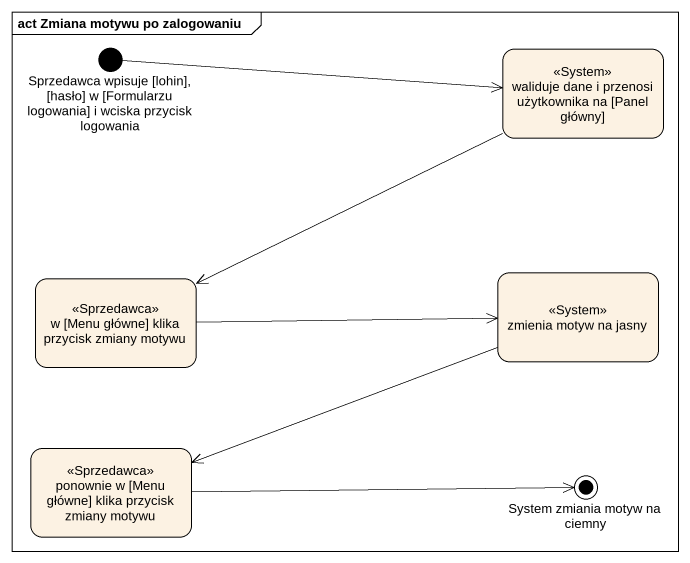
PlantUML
@startuml
mainframe act Zmiana motywu po zalogowaniu
hide empty description
state "Sprzedawca wpisuje [lohin], [hasło] w [Formularzu logowania] i wciska przycisk logowania" as Sprzedawca_wpisuje_lohin <<start>>
state "waliduje dane i przenosi użytkownika na [Panel główny]" as waliduje_dane_i_przenosi <<System>>
state "w [Menu główne] klika przycisk zmiany motywu" as w_Menu_główne_klika <<Sprzedawca>>
state "zmienia motyw na jasny" as zmienia_motyw_na_jasny <<System>>
state "ponownie w [Menu główne] klika przycisk zmiany motywu" as ponownie_w_Menu_główne <<Sprzedawca>>
state "System zmiania motyw na ciemny" as System_zmiania_motyw_na <<end>>
Sprzedawca_wpisuje_lohin -right-> waliduje_dane_i_przenosi
waliduje_dane_i_przenosi -left-> w_Menu_główne_klika
w_Menu_główne_klika -right-> zmienia_motyw_na_jasny
zmienia_motyw_na_jasny -left-> ponownie_w_Menu_główne
ponownie_w_Menu_główne -right-> System_zmiania_motyw_na
@enduml
